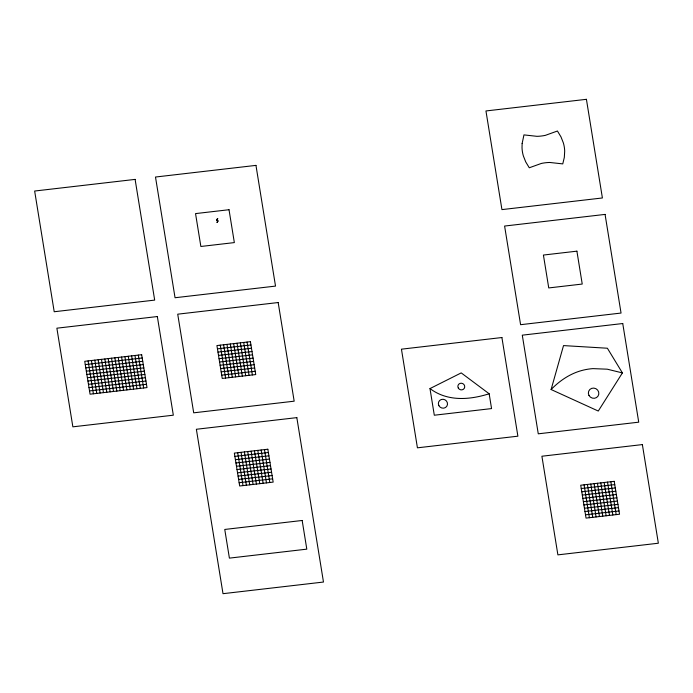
<?xml version="1.0" encoding="UTF-8"?>
<svg xmlns="http://www.w3.org/2000/svg" width="693" height="693" viewBox="0 0 693 693"><rect width="100%" height="100%" fill="white"/><g stroke="black" fill="none" stroke-linecap="round" stroke-linejoin="round"><path stroke-width="1.04" d="M551.108 389.527L563.522 345.59L607.389 348.232L622.409 372.912L598.276 411.044L551.108 389.527C558.982 381.393 568.537 374.688 579.383 371.214A59.182 56.471 29.7 0 1 592.896 368.624L607.233 369.187L622.409 372.912M216.684 219.932C219.43 216.199 215.125 222.921 217.749 218.572M216.753 220.261L217.42 218.633M217.039 222.124C219.482 218.988 216.493 222.938 217.437 222.392M217.108 222.453L218.104 220.764M429.981 388.582L461.217 372.903L489.163 393.78L491.562 408.584L434.303 415.22L429.981 388.582L432.839 390.566A45.903 43.806 29.7 0 0 442.091 395.201C457.285 400.805 474.073 398.518 489.163 393.78M217.455 348.839L250.935 344.958M85.274 364.596L142.204 357.995M217.983 352.131L251.472 348.25M85.802 367.879L142.732 361.287M218.52 355.414L252.001 351.533M86.339 371.171L143.269 364.57M219.049 358.705L252.538 354.825M86.868 374.463L143.797 367.862M219.586 361.997L253.066 358.116M87.405 377.746L144.335 371.153M220.114 365.28L253.603 361.399M87.933 381.037L144.863 374.437M220.651 368.572L254.132 364.691M88.47 384.32L145.4 377.728M221.18 371.855L254.669 367.974M88.999 387.612L145.928 381.011M221.717 375.147L255.197 371.266M89.536 390.904L146.466 384.303M234.884 456.401L268.364 452.512M235.412 459.684L268.901 455.803M235.949 462.976L269.43 459.095M236.478 466.259L269.967 462.378M237.015 469.551L270.495 465.67M237.543 472.834L271.032 468.953M238.08 476.126L271.561 472.245M238.609 479.417L272.098 475.537M239.146 482.7L272.635 478.82M581.254 488.513L614.734 484.632M581.782 491.805L615.271 487.924M582.319 495.088L615.8 491.207M582.848 498.38L616.337 494.499M583.385 501.663L616.865 497.782M583.913 504.954L617.402 501.074M584.45 508.246L617.939 504.365M584.979 511.529L618.468 507.648M585.516 514.821L619.005 510.94M610.854 481.73L616.181 514.613M607.51 482.12L612.837 515.003M604.157 482.51L609.485 515.393M600.814 482.9L606.141 515.783M597.461 483.281L602.789 516.164M594.109 483.671L599.445 516.554M590.765 484.06L596.093 516.943M587.413 484.45L592.74 517.333M584.069 484.84L589.396 517.723M247.054 342.056L252.382 374.939M264.483 449.618L269.811 482.501M243.711 342.446L249.038 375.329M261.14 450.008L266.467 482.882M240.358 342.836L245.686 375.719M257.787 450.389L263.115 483.272M237.015 343.226L242.342 376.108M254.444 450.779L259.771 483.662M233.662 343.615L238.99 376.498M251.091 451.169L256.419 484.052M230.31 343.997L235.637 376.879M247.739 451.559L253.075 484.442M226.966 344.386L232.294 377.269M244.395 451.949L249.723 484.823M223.614 344.776L228.941 377.659M241.043 452.33L246.37 485.213M220.27 345.166L225.597 378.049M237.699 452.72L243.026 485.602M138.323 355.093L143.65 387.976M134.97 355.483L140.298 388.366M131.618 355.873L136.954 388.756M128.274 356.263L133.602 389.145M124.922 356.652L130.249 389.535M121.578 357.034L126.906 389.916M118.226 357.423L123.553 390.306M114.873 357.813L120.21 390.696M111.53 358.203L116.857 391.086M108.177 358.593L113.505 391.476M104.834 358.974L110.161 391.857M101.481 359.364L106.809 392.247M98.137 359.754L103.465 392.636M94.785 360.143L100.113 393.026M91.433 360.533L96.769 393.416M88.089 360.914L93.416 393.797M522.141 143.477L522.02 147.678A34.451 32.874 29.7 0 0 523.354 155.899L525.727 161.911L529.279 167.775L541.363 163.435A45.842 43.746 29.7 0 1 549.74 162.465L562.759 163.894L564.319 157.432L564.691 151.109A34.451 32.874 29.7 0 0 563.357 142.888L560.984 136.885L557.432 131.012L545.348 135.36A45.842 43.746 29.7 0 1 536.971 136.33L523.951 134.892L522.141 143.477M586.417 99.316L485.949 110.958L501.94 209.607L602.399 197.964L586.417 99.316M135.109 179.392L34.65 191.034L54.21 311.746L154.678 300.104L135.109 179.392M255.96 165.384L155.492 177.027L175.052 297.739L275.519 286.096L255.96 165.384M229.019 209.719L195.539 213.6L200.866 246.474L234.347 242.593L229.019 209.719M605.067 214.406L504.599 226.048L520.59 324.696L621.049 313.054L605.067 214.406M576.905 251.169L543.416 255.05L548.743 287.933L582.233 284.052L576.905 251.169M157.337 316.545L56.878 328.187L72.86 426.836L173.328 415.194L157.337 316.545M278.179 302.538L177.72 314.18L193.702 412.829L294.17 401.186L278.179 302.538M250.407 341.675L216.918 345.556L222.245 378.439L255.734 374.558L250.407 341.675M141.667 354.712L84.737 361.304L90.064 394.187L146.994 387.586L141.667 354.712M501.905 337.534L401.446 349.177L417.429 447.825L517.888 436.183L501.905 337.534M622.747 323.527L522.288 335.169L538.27 433.818L638.729 422.176L622.747 323.527M296.829 417.628L196.37 429.27L223.007 593.684L323.475 582.042L296.829 417.628M267.836 449.229L234.347 453.109L239.674 485.992L273.163 482.111L267.836 449.229M642.368 444.585L541.9 456.228L557.891 554.868L658.35 543.225L642.368 444.585M614.206 481.34L580.717 485.221L586.044 518.104L619.533 514.223L614.206 481.34M302.165 520.478L224.757 529.452L229.4 558.125L306.808 549.151L302.165 520.478M438.894 405.674A4.626 4.418 29.7 0 0 446.82 406.237A4.626 4.418 29.7 0 0 443.078 399.272A4.626 4.418 29.7 0 0 438.894 405.674M588.955 395.4A5.31 5.068 29.7 0 0 598.05 396.101A5.31 5.068 29.7 0 0 593.806 388.089A5.31 5.068 29.7 0 0 588.955 395.4M458.272 388.019A3.474 3.309 29.7 0 0 464.215 388.444A3.474 3.309 29.7 0 0 461.408 383.22A3.474 3.309 29.7 0 0 458.272 388.019"/></g></svg>
